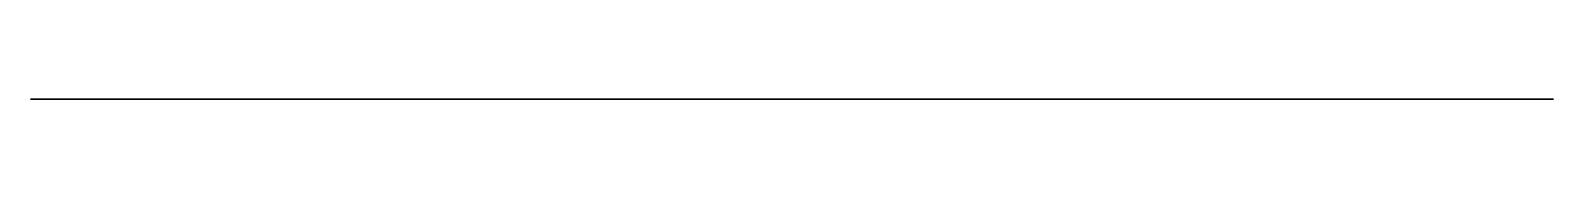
# Model space of a CAD drawing. Header units: millimetres. Extents: x 105.5 to 163.1, y 0 to 0.
import ezdxf

# ---------------------------------------------------------------- set-up
doc = ezdxf.new("R2010")
doc.units = ezdxf.units.MM
doc.layers.get('0').update_dxf_attribs({"color": 173, "true_color": 0x5858e1})

msp = doc.modelspace()

# ---------------------------------------------------------------- linework, layer by layer
at = {"color": 133, "true_color": 0x58c7e1}
msp.add_polyline3d([(123.408, 0, -213.973), (122.944, 0, -213.681), (122.465, 0, -213.415), (121.971, 0, -213.178), (121.464, 0, -212.968), (120.947, 0, -212.787), (120.42, 0, -212.636), (119.886, 0, -212.515), (119.345, 0, -212.424), (118.8, 0, -212.364), (118.254, 0, -212.329), (117.157, 0, -212.302), (117.157, 0, -210.997), (117.157, 0, -210.99), (117.157, 0, -210.983), (117.156, 0, -210.976), (117.154, 0, -210.969), (117.153, 0, -210.962), (117.151, 0, -210.955), (117.149, 0, -210.949), (117.146, 0, -210.943), (117.143, 0, -210.936), (117.14, 0, -210.93), (117.137, 0, -210.924), (117.133, 0, -210.919), (117.129, 0, -210.913), (117.125, 0, -210.908), (117.121, 0, -210.902), (117.116, 0, -210.898), (117.111, 0, -210.893), (117.106, 0, -210.888), (117.1, 0, -210.884), (117.095, 0, -210.88), (117.089, 0, -210.877), (117.083, 0, -210.873), (117.077, 0, -210.87), (117.071, 0, -210.867), (117.065, 0, -210.865), (117.058, 0, -210.863), (117.051, 0, -210.861), (117.044, 0, -210.859), (117.037, 0, -210.858), (117.03, 0, -210.857), (117.023, 0, -210.856), (117.016, 0, -210.856), (105.668, 0, -210.856), (105.661, 0, -210.856), (105.654, 0, -210.857), (105.646, 0, -210.858), (105.64, 0, -210.859), (105.633, 0, -210.861), (105.626, 0, -210.863), (105.619, 0, -210.865), (105.613, 0, -210.867), (105.607, 0, -210.87), (105.601, 0, -210.873), (105.595, 0, -210.877), (105.589, 0, -210.88), (105.583, 0, -210.884), (105.578, 0, -210.888), (105.573, 0, -210.893), (105.568, 0, -210.898), (105.563, 0, -210.902), (105.559, 0, -210.908), (105.555, 0, -210.913), (105.551, 0, -210.919), (105.547, 0, -210.924), (105.544, 0, -210.93), (105.541, 0, -210.936), (105.538, 0, -210.943), (105.535, 0, -210.949), (105.533, 0, -210.955), (105.531, 0, -210.962), (105.53, 0, -210.969), (105.528, 0, -210.976), (105.527, 0, -210.983), (105.527, 0, -210.99), (105.527, 0, -210.997), (105.527, 0, -228.35), (120.53, 0, -228.35), (122.1, 0, -226.563), (147.157, 0, -226.563), (148.797, 0, -228.35), (163.125, 0, -228.35), (163.125, 0, -223.551), (163.125, 0, -223.544), (163.124, 0, -223.537), (163.124, 0, -223.529), (163.122, 0, -223.522), (163.121, 0, -223.515), (163.119, 0, -223.509), (163.117, 0, -223.502), (163.114, 0, -223.495), (163.111, 0, -223.489), (163.108, 0, -223.483), (163.105, 0, -223.477), (163.101, 0, -223.471), (163.097, 0, -223.465), (163.093, 0, -223.459), (163.089, 0, -223.454), (163.084, 0, -223.449), (163.079, 0, -223.444), (163.074, 0, -223.439), (163.069, 0, -223.435), (163.063, 0, -223.431), (163.058, 0, -223.427), (163.052, 0, -223.423), (163.046, 0, -223.419), (163.039, 0, -223.416), (163.033, 0, -223.413), (163.026, 0, -223.411), (163.02, 0, -223.408), (163.013, 0, -223.406), (163.006, 0, -223.405), (162.999, 0, -223.403), (162.991, 0, -223.402), (162.984, 0, -223.401), (162.631, 0, -223.365), (162.281, 0, -223.307), (161.935, 0, -223.226), (161.595, 0, -223.125), (161.229, 0, -222.989), (160.874, 0, -222.828), (160.53, 0, -222.643), (160.2, 0, -222.435), (160.042, 0, -222.321), (159.891, 0, -222.199), (159.602, 0, -221.939), (159.044, 0, -221.393), (158.166, 0, -220.567), (157.787, 0, -220.231), (157.628, 0, -220.101), (157.558, 0, -220.048), (157.495, 0, -220.003), (157.274, 0, -219.86), (157.047, 0, -219.724), (156.816, 0, -219.598), (156.581, 0, -219.48), (156.341, 0, -219.371), (156.097, 0, -219.271), (155.85, 0, -219.181), (155.599, 0, -219.099), (155.362, 0, -219.032), (155.123, 0, -218.973), (154.64, 0, -218.879), (154.153, 0, -218.82), (153.661, 0, -218.795), (153.654, 0, -218.795), (153.647, 0, -218.794), (153.64, 0, -218.793), (153.633, 0, -218.792), (153.626, 0, -218.79), (153.619, 0, -218.788), (153.613, 0, -218.786), (153.606, 0, -218.783), (153.6, 0, -218.78), (153.594, 0, -218.777), (153.588, 0, -218.774), (153.582, 0, -218.77), (153.577, 0, -218.766), (153.571, 0, -218.762), (153.566, 0, -218.757), (153.561, 0, -218.753), (153.557, 0, -218.748), (153.552, 0, -218.742), (153.548, 0, -218.737), (153.544, 0, -218.732), (153.54, 0, -218.726), (153.537, 0, -218.72), (153.534, 0, -218.714), (153.531, 0, -218.708), (153.528, 0, -218.701), (153.526, 0, -218.695), (153.524, 0, -218.688), (153.523, 0, -218.681), (153.522, 0, -218.674), (153.521, 0, -218.667), (153.52, 0, -218.66), (153.52, 0, -218.653), (153.52, 0, -217.029), (153.52, 0, -217.022), (153.519, 0, -217.015), (153.518, 0, -217.008), (153.517, 0, -217.001), (153.515, 0, -216.994), (153.514, 0, -216.987), (153.511, 0, -216.981), (153.509, 0, -216.974), (153.506, 0, -216.968), (153.503, 0, -216.962), (153.499, 0, -216.956), (153.496, 0, -216.95), (153.492, 0, -216.945), (153.488, 0, -216.939), (153.483, 0, -216.934), (153.478, 0, -216.929), (153.474, 0, -216.925), (153.468, 0, -216.92), (153.463, 0, -216.916), (153.458, 0, -216.912), (153.452, 0, -216.908), (153.446, 0, -216.905), (153.44, 0, -216.902), (153.434, 0, -216.899), (153.427, 0, -216.897), (153.421, 0, -216.894), (153.414, 0, -216.892), (153.407, 0, -216.891), (153.4, 0, -216.89), (153.393, 0, -216.889), (153.386, 0, -216.888), (153.379, 0, -216.888), (130.173, 0, -216.888), (130.165, 0, -216.888), (130.158, 0, -216.887), (130.151, 0, -216.886), (130.144, 0, -216.885), (130.137, 0, -216.884), (130.131, 0, -216.882), (130.124, 0, -216.879), (130.118, 0, -216.877), (130.111, 0, -216.874), (130.105, 0, -216.871), (130.099, 0, -216.868), (130.094, 0, -216.864), (130.088, 0, -216.86), (130.083, 0, -216.856), (130.078, 0, -216.851), (130.073, 0, -216.847), (130.068, 0, -216.842), (130.064, 0, -216.837), (130.059, 0, -216.831), (130.056, 0, -216.826), (130.052, 0, -216.82), (130.048, 0, -216.814), (130.045, 0, -216.808), (130.042, 0, -216.802), (130.04, 0, -216.795), (130.038, 0, -216.789), (130.036, 0, -216.782), (130.034, 0, -216.775), (130.033, 0, -216.768), (130.032, 0, -216.761), (130.032, 0, -216.754), (130.031, 0, -216.747), (130.031, 0, -215.655), (130.031, 0, -215.648), (130.031, 0, -215.641), (130.03, 0, -215.634), (130.029, 0, -215.627), (130.027, 0, -215.62), (130.025, 0, -215.613), (130.023, 0, -215.606), (130.02, 0, -215.6), (130.018, 0, -215.593), (130.014, 0, -215.587), (130.011, 0, -215.581), (130.007, 0, -215.575), (130.003, 0, -215.57), (129.999, 0, -215.564), (129.995, 0, -215.559), (129.99, 0, -215.554), (129.985, 0, -215.549), (129.98, 0, -215.545), (129.975, 0, -215.54), (129.969, 0, -215.536), (129.964, 0, -215.533), (129.958, 0, -215.529), (129.952, 0, -215.526), (129.945, 0, -215.523), (129.939, 0, -215.52), (129.932, 0, -215.518), (129.926, 0, -215.516), (129.919, 0, -215.514), (129.912, 0, -215.512), (129.905, 0, -215.511), (129.897, 0, -215.511), (129.89, 0, -215.51), (128.815, 0, -215.471), (128.278, 0, -215.435), (127.743, 0, -215.38), (127.176, 0, -215.296), (126.614, 0, -215.186), (126.058, 0, -215.048), (125.508, 0, -214.884), (124.967, 0, -214.694), (124.436, 0, -214.479), (123.916, 0, -214.238)], close=True, dxfattribs=at)

doc.saveas('drawing.dxf')
